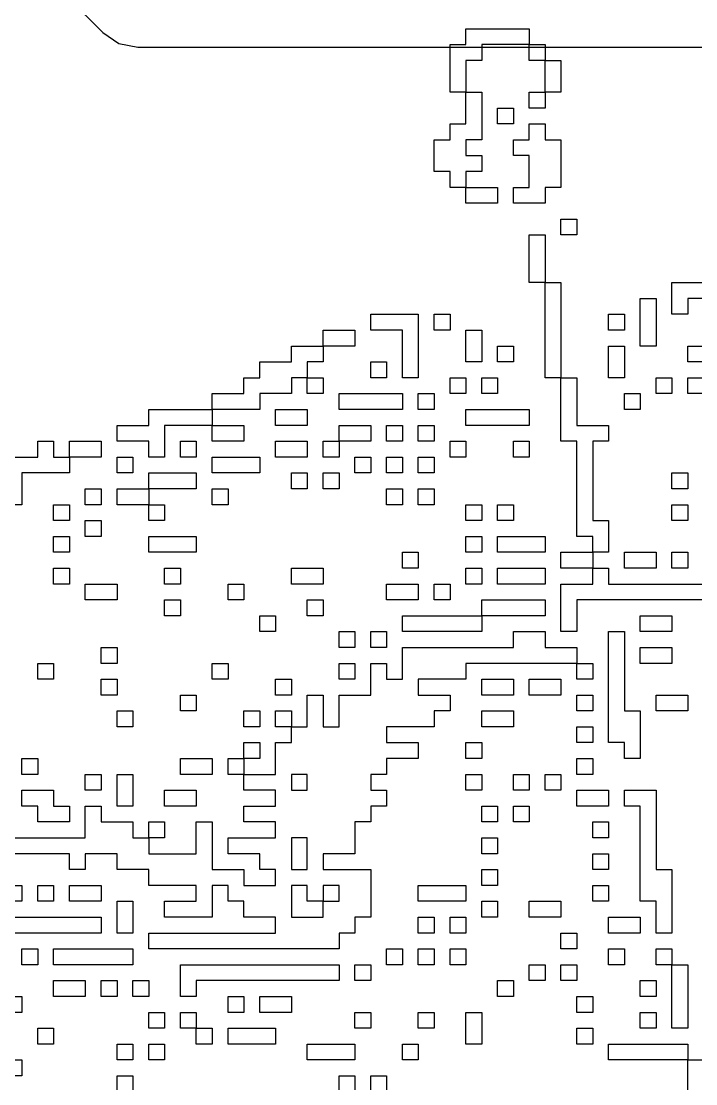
# Model space of a CAD drawing. Header units: inches. Extents: x 0.02 to 6.01, y 0.01 to 5.6.
# Drawn here: x 2.6159 to 2.8241, y 3.545 to 3.8727 of the extents above; entities that cross this region are included whole.
import ezdxf

# ---------------------------------------------------------------- set-up
doc = ezdxf.new("R2010")
doc.units = ezdxf.units.IN
doc.header["$MEASUREMENT"] = 0
doc.layers.add('Bottom Overlay', color=54, linetype='Continuous')
doc.layers.add('Top Layer', color=1, linetype='Continuous')

msp = doc.modelspace()

# ---------------------------------------------------------------- linework, layer by layer
at = {"layer": 'Bottom Overlay'}
for p, q in [((2.75312, 3.86549), (2.75312, 3.87039)), ((2.75312, 3.87039), (2.77269, 3.87039)), ((2.77269, 3.87039), (2.77269, 3.86549)), ((2.74823, 3.85081), (2.74823, 3.86549)), ((2.74823, 3.86549), (2.75312, 3.86549)), ((2.77269, 3.86549), (2.75801, 3.86549)), ((2.75801, 3.86549), (2.75801, 3.8606)), ((2.77269, 3.8606), (2.77269, 3.86549)), ((2.77269, 3.86549), (2.77759, 3.86549)), ((2.77759, 3.86549), (2.77759, 3.8606)), ((2.75312, 3.8606), (2.75312, 3.85571)), ((2.75801, 3.8606), (2.75312, 3.8606)), ((2.77759, 3.8606), (2.77269, 3.8606)), ((2.77759, 3.85571), (2.77759, 3.8606)), ((2.77759, 3.8606), (2.78248, 3.8606)), ((2.78248, 3.8606), (2.78248, 3.85081)), ((2.75312, 3.85571), (2.75312, 3.85081)), ((2.77759, 3.85081), (2.77759, 3.85571)), ((2.75312, 3.85081), (2.74823, 3.85081)), ((2.75312, 3.84103), (2.75312, 3.85081)), ((2.75312, 3.85081), (2.75801, 3.85081)), ((2.75801, 3.85081), (2.75801, 3.83613)), ((2.77269, 3.84592), (2.77269, 3.85081)), ((2.77269, 3.85081), (2.77759, 3.85081)), ((2.77759, 3.85081), (2.77759, 3.84592)), ((2.78248, 3.85081), (2.77759, 3.85081)), ((2.76291, 3.84592), (2.7678, 3.84592)), ((2.76291, 3.84103), (2.76291, 3.84592)), ((2.7678, 3.84592), (2.7678, 3.84103)), ((2.77759, 3.84592), (2.77269, 3.84592)), ((2.74823, 3.83613), (2.74823, 3.84103)), ((2.74823, 3.84103), (2.75312, 3.84103)), ((2.7678, 3.84103), (2.76291, 3.84103)), ((2.77269, 3.83613), (2.77269, 3.84103)), ((2.77269, 3.84103), (2.77759, 3.84103)), ((2.77759, 3.84103), (2.77759, 3.83613)), ((2.74333, 3.82635), (2.74333, 3.83613)), ((2.74333, 3.83613), (2.74823, 3.83613)), ((2.75801, 3.83613), (2.75312, 3.83613)), ((2.75312, 3.83613), (2.75312, 3.83124)), ((2.7678, 3.83124), (2.7678, 3.83613)), ((2.7678, 3.83613), (2.77269, 3.83613)), ((2.77759, 3.83613), (2.78248, 3.83613)), ((2.78248, 3.83613), (2.78248, 3.82145)), ((2.75312, 3.83124), (2.75801, 3.83124)), ((2.75801, 3.83124), (2.75801, 3.82635)), ((2.77269, 3.83124), (2.7678, 3.83124)), ((2.77269, 3.82145), (2.77269, 3.83124)), ((2.74823, 3.82635), (2.74333, 3.82635)), ((2.74823, 3.82145), (2.74823, 3.82635)), ((2.75801, 3.82635), (2.75312, 3.82635)), ((2.75312, 3.82635), (2.75312, 3.82145)), ((2.75312, 3.82145), (2.74823, 3.82145)), ((2.75312, 3.82145), (2.76291, 3.82145)), ((2.75312, 3.81656), (2.75312, 3.82145)), ((2.76291, 3.82145), (2.76291, 3.81656)), ((2.7678, 3.81656), (2.7678, 3.82145)), ((2.7678, 3.82145), (2.77269, 3.82145)), ((2.78248, 3.82145), (2.77759, 3.82145)), ((2.77759, 3.82145), (2.77759, 3.81656)), ((2.76291, 3.81656), (2.75312, 3.81656)), ((2.77759, 3.81656), (2.7678, 3.81656)), ((2.78248, 3.80677), (2.78248, 3.81167)), ((2.78248, 3.81167), (2.78737, 3.81167)), ((2.78737, 3.81167), (2.78737, 3.80677)), ((2.77269, 3.80188), (2.77269, 3.80677)), ((2.77269, 3.80677), (2.77759, 3.80677)), ((2.77759, 3.80677), (2.77759, 3.79209)), ((2.78737, 3.80677), (2.78248, 3.80677)), ((2.77269, 3.79699), (2.77269, 3.80188)), ((2.77269, 3.79209), (2.77269, 3.79699)), ((2.77759, 3.79209), (2.77269, 3.79209)), ((2.77759, 3.77252), (2.77759, 3.79209)), ((2.77759, 3.79209), (2.78248, 3.79209)), ((2.78248, 3.79209), (2.78248, 3.76273)), ((2.81673, 3.79209), (2.82163, 3.79209)), ((2.81673, 3.78231), (2.81673, 3.79209)), ((2.82163, 3.79209), (2.83141, 3.79209)), ((2.80695, 3.77252), (2.80695, 3.7872)), ((2.80695, 3.7872), (2.81184, 3.7872)), ((2.81184, 3.7872), (2.81184, 3.77252)), ((2.83141, 3.7872), (2.82163, 3.7872)), ((2.82163, 3.7872), (2.82163, 3.78231)), ((2.72376, 3.77741), (2.72376, 3.78231)), ((2.72376, 3.78231), (2.73844, 3.78231)), ((2.73844, 3.78231), (2.73844, 3.77741)), ((2.74333, 3.78231), (2.74823, 3.78231)), ((2.74333, 3.77741), (2.74333, 3.78231)), ((2.74823, 3.78231), (2.74823, 3.77741)), ((2.79716, 3.77741), (2.79716, 3.78231)), ((2.79716, 3.78231), (2.80205, 3.78231)), ((2.80205, 3.78231), (2.80205, 3.77741)), ((2.82163, 3.78231), (2.81673, 3.78231)), ((2.70908, 3.77252), (2.70908, 3.77741)), ((2.70908, 3.77741), (2.71887, 3.77741)), ((2.71887, 3.77741), (2.71887, 3.77252)), ((2.73355, 3.77741), (2.72376, 3.77741)), ((2.73355, 3.76273), (2.73355, 3.77741)), ((2.73844, 3.77741), (2.73844, 3.76273)), ((2.74823, 3.77741), (2.74333, 3.77741)), ((2.75312, 3.77252), (2.75312, 3.77741)), ((2.75312, 3.77741), (2.75801, 3.77741)), ((2.75801, 3.77741), (2.75801, 3.76763)), ((2.80205, 3.77741), (2.79716, 3.77741)), ((2.69929, 3.76763), (2.69929, 3.77252)), ((2.69929, 3.77252), (2.70908, 3.77252)), ((2.71887, 3.77252), (2.70908, 3.77252)), ((2.70908, 3.77252), (2.70908, 3.76763)), ((2.75312, 3.76763), (2.75312, 3.77252)), ((2.76291, 3.77252), (2.7678, 3.77252)), ((2.76291, 3.76763), (2.76291, 3.77252)), ((2.7678, 3.77252), (2.7678, 3.76763)), ((2.77759, 3.76763), (2.77759, 3.77252)), ((2.79716, 3.77252), (2.80205, 3.77252)), ((2.79716, 3.76273), (2.79716, 3.77252)), ((2.80205, 3.77252), (2.80205, 3.76273)), ((2.81184, 3.77252), (2.80695, 3.77252)), ((2.82163, 3.76763), (2.82163, 3.77252)), ((2.82163, 3.77252), (2.82652, 3.77252)), ((2.68951, 3.76273), (2.68951, 3.76763)), ((2.68951, 3.76763), (2.69929, 3.76763)), ((2.70908, 3.76763), (2.70419, 3.76763)), ((2.70419, 3.76763), (2.70419, 3.76273)), ((2.72376, 3.76273), (2.72376, 3.76763)), ((2.72376, 3.76763), (2.72865, 3.76763)), ((2.72865, 3.76763), (2.72865, 3.76273)), ((2.75801, 3.76763), (2.75312, 3.76763)), ((2.7678, 3.76763), (2.76291, 3.76763)), ((2.77759, 3.76273), (2.77759, 3.76763)), ((2.82652, 3.76763), (2.82163, 3.76763)), ((2.68461, 3.75784), (2.68461, 3.76273)), ((2.68461, 3.76273), (2.68951, 3.76273)), ((2.70419, 3.76273), (2.69929, 3.76273)), ((2.69929, 3.76273), (2.69929, 3.75784)), ((2.70419, 3.75784), (2.70419, 3.76273)), ((2.70419, 3.76273), (2.70908, 3.76273)), ((2.70908, 3.76273), (2.70908, 3.75784)), ((2.72865, 3.76273), (2.72376, 3.76273)), ((2.73844, 3.76273), (2.73355, 3.76273)), ((2.74823, 3.75784), (2.74823, 3.76273)), ((2.74823, 3.76273), (2.75312, 3.76273)), ((2.75312, 3.76273), (2.75312, 3.75784)), ((2.75801, 3.76273), (2.76291, 3.76273)), ((2.75801, 3.75784), (2.75801, 3.76273)), ((2.76291, 3.76273), (2.76291, 3.75784)), ((2.78248, 3.76273), (2.77759, 3.76273)), ((2.78248, 3.74316), (2.78248, 3.76273)), ((2.78248, 3.76273), (2.78737, 3.76273)), ((2.78737, 3.76273), (2.78737, 3.74805)), ((2.80205, 3.76273), (2.79716, 3.76273)), ((2.81184, 3.76273), (2.81673, 3.76273)), ((2.81184, 3.75784), (2.81184, 3.76273)), ((2.81673, 3.76273), (2.81673, 3.75784)), ((2.82163, 3.75784), (2.82163, 3.76273)), ((2.82163, 3.76273), (2.82652, 3.76273)), ((2.67483, 3.75295), (2.67483, 3.75784)), ((2.67483, 3.75784), (2.68461, 3.75784)), ((2.69929, 3.75784), (2.68951, 3.75784)), ((2.68951, 3.75784), (2.68951, 3.75295)), ((2.70908, 3.75784), (2.70419, 3.75784)), ((2.71397, 3.75295), (2.71397, 3.75784)), ((2.71397, 3.75784), (2.73355, 3.75784)), ((2.73355, 3.75784), (2.73355, 3.75295)), ((2.73844, 3.75295), (2.73844, 3.75784)), ((2.73844, 3.75784), (2.74333, 3.75784)), ((2.74333, 3.75784), (2.74333, 3.75295)), ((2.75312, 3.75784), (2.74823, 3.75784)), ((2.76291, 3.75784), (2.75801, 3.75784)), ((2.80205, 3.75295), (2.80205, 3.75784)), ((2.80205, 3.75784), (2.80695, 3.75784)), ((2.80695, 3.75784), (2.80695, 3.75295)), ((2.81673, 3.75784), (2.81184, 3.75784)), ((2.82652, 3.75784), (2.82163, 3.75784)), ((2.65525, 3.74805), (2.65525, 3.75295)), ((2.65525, 3.75295), (2.67483, 3.75295)), ((2.67483, 3.75295), (2.67483, 3.74805)), ((2.68951, 3.75295), (2.67483, 3.75295)), ((2.6944, 3.74805), (2.6944, 3.75295)), ((2.6944, 3.75295), (2.69929, 3.75295)), ((2.69929, 3.75295), (2.70419, 3.75295)), ((2.70419, 3.75295), (2.70419, 3.74805)), ((2.71887, 3.75295), (2.71397, 3.75295)), ((2.72376, 3.75295), (2.71887, 3.75295)), ((2.73355, 3.75295), (2.72376, 3.75295)), ((2.74333, 3.75295), (2.73844, 3.75295)), ((2.75312, 3.74805), (2.75312, 3.75295)), ((2.75312, 3.75295), (2.76291, 3.75295)), ((2.76291, 3.75295), (2.7678, 3.75295)), ((2.7678, 3.75295), (2.77269, 3.75295)), ((2.77269, 3.75295), (2.77269, 3.74805)), ((2.80695, 3.75295), (2.80205, 3.75295)), ((2.64547, 3.74316), (2.64547, 3.74805)), ((2.64547, 3.74805), (2.65525, 3.74805)), ((2.67483, 3.74805), (2.66015, 3.74805)), ((2.66015, 3.74805), (2.66015, 3.73827)), ((2.67483, 3.74316), (2.67483, 3.74805)), ((2.67483, 3.74805), (2.67972, 3.74805)), ((2.67972, 3.74805), (2.68461, 3.74805)), ((2.68461, 3.74805), (2.68461, 3.74316)), ((2.70419, 3.74805), (2.6944, 3.74805)), ((2.71397, 3.74316), (2.71397, 3.74805)), ((2.71397, 3.74805), (2.72376, 3.74805)), ((2.72376, 3.74805), (2.72376, 3.74316)), ((2.72865, 3.74316), (2.72865, 3.74805)), ((2.72865, 3.74805), (2.73355, 3.74805)), ((2.73355, 3.74805), (2.73355, 3.74316)), ((2.73844, 3.74316), (2.73844, 3.74805)), ((2.73844, 3.74805), (2.74333, 3.74805)), ((2.74333, 3.74805), (2.74333, 3.74316)), ((2.77269, 3.74805), (2.75312, 3.74805)), ((2.78737, 3.74805), (2.79716, 3.74805)), ((2.79716, 3.74805), (2.79716, 3.74316)), ((2.621, 3.73827), (2.621, 3.74316)), ((2.621, 3.74316), (2.62589, 3.74316)), ((2.62589, 3.74316), (2.62589, 3.73827)), ((2.63079, 3.73827), (2.63079, 3.74316)), ((2.63079, 3.74316), (2.63568, 3.74316)), ((2.63568, 3.74316), (2.64057, 3.74316)), ((2.64057, 3.74316), (2.64057, 3.73827)), ((2.65525, 3.74316), (2.64547, 3.74316)), ((2.65525, 3.73827), (2.65525, 3.74316)), ((2.66504, 3.73827), (2.66504, 3.74316)), ((2.66504, 3.74316), (2.66993, 3.74316)), ((2.66993, 3.74316), (2.66993, 3.73827)), ((2.68461, 3.74316), (2.67483, 3.74316)), ((2.6944, 3.73827), (2.6944, 3.74316)), ((2.6944, 3.74316), (2.69929, 3.74316)), ((2.69929, 3.74316), (2.70419, 3.74316)), ((2.70419, 3.74316), (2.70419, 3.73827)), ((2.70908, 3.74316), (2.71397, 3.74316)), ((2.70908, 3.73827), (2.70908, 3.74316)), ((2.72376, 3.74316), (2.71397, 3.74316)), ((2.71397, 3.74316), (2.71397, 3.73827)), ((2.73355, 3.74316), (2.72865, 3.74316)), ((2.74333, 3.74316), (2.73844, 3.74316)), ((2.74823, 3.73827), (2.74823, 3.74316)), ((2.74823, 3.74316), (2.75312, 3.74316)), ((2.75312, 3.74316), (2.75312, 3.73827)), ((2.7678, 3.73827), (2.7678, 3.74316)), ((2.7678, 3.74316), (2.77269, 3.74316)), ((2.77269, 3.74316), (2.77269, 3.73827)), ((2.78737, 3.74316), (2.78248, 3.74316)), ((2.78737, 3.7138), (2.78737, 3.74316)), ((2.79716, 3.74316), (2.79227, 3.74316)), ((2.79227, 3.74316), (2.79227, 3.71869)), ((2.61121, 3.73827), (2.621, 3.73827)), ((2.62589, 3.73827), (2.63079, 3.73827)), ((2.64057, 3.73827), (2.63079, 3.73827)), ((2.63079, 3.73827), (2.63079, 3.73337)), ((2.64547, 3.73827), (2.65036, 3.73827)), ((2.64547, 3.73337), (2.64547, 3.73827)), ((2.65036, 3.73827), (2.65036, 3.73337)), ((2.66015, 3.73827), (2.65525, 3.73827)), ((2.66993, 3.73827), (2.66504, 3.73827)), ((2.67483, 3.73337), (2.67483, 3.73827)), ((2.67483, 3.73827), (2.67972, 3.73827)), ((2.67972, 3.73827), (2.68461, 3.73827)), ((2.68461, 3.73827), (2.68951, 3.73827)), ((2.68951, 3.73827), (2.68951, 3.73337)), ((2.70419, 3.73827), (2.6944, 3.73827)), ((2.71397, 3.73827), (2.70908, 3.73827)), ((2.71887, 3.73827), (2.72376, 3.73827)), ((2.71887, 3.73337), (2.71887, 3.73827)), ((2.72376, 3.73827), (2.72376, 3.73337)), ((2.72865, 3.73337), (2.72865, 3.73827)), ((2.72865, 3.73827), (2.73355, 3.73827)), ((2.73355, 3.73827), (2.73355, 3.73337)), ((2.73844, 3.73337), (2.73844, 3.73827)), ((2.73844, 3.73827), (2.74333, 3.73827)), ((2.74333, 3.73827), (2.74333, 3.73337)), ((2.75312, 3.73827), (2.74823, 3.73827)), ((2.77269, 3.73827), (2.7678, 3.73827)), ((2.63079, 3.73337), (2.61611, 3.73337)), ((2.61611, 3.73337), (2.61611, 3.72359)), ((2.65036, 3.73337), (2.64547, 3.73337)), ((2.65525, 3.72848), (2.65525, 3.73337)), ((2.65525, 3.73337), (2.66993, 3.73337)), ((2.66993, 3.73337), (2.66993, 3.72848)), ((2.68951, 3.73337), (2.67483, 3.73337)), ((2.69929, 3.72848), (2.69929, 3.73337)), ((2.69929, 3.73337), (2.70419, 3.73337)), ((2.70419, 3.73337), (2.70419, 3.72848)), ((2.70908, 3.72848), (2.70908, 3.73337)), ((2.70908, 3.73337), (2.71397, 3.73337)), ((2.71397, 3.73337), (2.71397, 3.72848)), ((2.72376, 3.73337), (2.71887, 3.73337)), ((2.73355, 3.73337), (2.72865, 3.73337)), ((2.74333, 3.73337), (2.73844, 3.73337)), ((2.81673, 3.73337), (2.82163, 3.73337)), ((2.81673, 3.72848), (2.81673, 3.73337)), ((2.82163, 3.73337), (2.82163, 3.72848)), ((2.63568, 3.72359), (2.63568, 3.72848)), ((2.63568, 3.72848), (2.64057, 3.72848)), ((2.64057, 3.72848), (2.64057, 3.72359)), ((2.64547, 3.72359), (2.64547, 3.72848)), ((2.64547, 3.72848), (2.65525, 3.72848)), ((2.66015, 3.72848), (2.65525, 3.72848)), ((2.65525, 3.72848), (2.65525, 3.72359)), ((2.66993, 3.72848), (2.66015, 3.72848)), ((2.67483, 3.72848), (2.67972, 3.72848)), ((2.67483, 3.72359), (2.67483, 3.72848)), ((2.67972, 3.72848), (2.67972, 3.72359)), ((2.70419, 3.72848), (2.69929, 3.72848)), ((2.71397, 3.72848), (2.70908, 3.72848)), ((2.72865, 3.72848), (2.73355, 3.72848)), ((2.72865, 3.72359), (2.72865, 3.72848)), ((2.73355, 3.72848), (2.73355, 3.72359)), ((2.73844, 3.72359), (2.73844, 3.72848)), ((2.73844, 3.72848), (2.74333, 3.72848)), ((2.74333, 3.72848), (2.74333, 3.72359)), ((2.82163, 3.72848), (2.81673, 3.72848)), ((2.61611, 3.72359), (2.61121, 3.72359)), ((2.62589, 3.71869), (2.62589, 3.72359)), ((2.62589, 3.72359), (2.63079, 3.72359)), ((2.63079, 3.72359), (2.63079, 3.71869)), ((2.64057, 3.72359), (2.63568, 3.72359)), ((2.65036, 3.72359), (2.64547, 3.72359)), ((2.65525, 3.72359), (2.65036, 3.72359)), ((2.65525, 3.71869), (2.65525, 3.72359)), ((2.65525, 3.72359), (2.66015, 3.72359)), ((2.66015, 3.72359), (2.66015, 3.71869)), ((2.67972, 3.72359), (2.67483, 3.72359)), ((2.73355, 3.72359), (2.72865, 3.72359)), ((2.74333, 3.72359), (2.73844, 3.72359)), ((2.75312, 3.71869), (2.75312, 3.72359)), ((2.75312, 3.72359), (2.75801, 3.72359)), ((2.75801, 3.72359), (2.75801, 3.71869)), ((2.76291, 3.71869), (2.76291, 3.72359)), ((2.76291, 3.72359), (2.7678, 3.72359)), ((2.7678, 3.72359), (2.7678, 3.71869)), ((2.81673, 3.71869), (2.81673, 3.72359)), ((2.81673, 3.72359), (2.82163, 3.72359)), ((2.82163, 3.72359), (2.82163, 3.71869)), ((2.63079, 3.71869), (2.62589, 3.71869)), ((2.63568, 3.7138), (2.63568, 3.71869)), ((2.63568, 3.71869), (2.64057, 3.71869)), ((2.64057, 3.71869), (2.64057, 3.7138)), ((2.66015, 3.71869), (2.65525, 3.71869)), ((2.75801, 3.71869), (2.75312, 3.71869)), ((2.7678, 3.71869), (2.76291, 3.71869)), ((2.79227, 3.71869), (2.79716, 3.71869)), ((2.79716, 3.71869), (2.79716, 3.70891)), ((2.82163, 3.71869), (2.81673, 3.71869)), ((2.62589, 3.70891), (2.62589, 3.7138)), ((2.62589, 3.7138), (2.63079, 3.7138)), ((2.63079, 3.7138), (2.63079, 3.70891)), ((2.64057, 3.7138), (2.63568, 3.7138)), ((2.65525, 3.70891), (2.65525, 3.7138)), ((2.65525, 3.7138), (2.66993, 3.7138)), ((2.66993, 3.7138), (2.66993, 3.70891)), ((2.75312, 3.7138), (2.75801, 3.7138)), ((2.75312, 3.70891), (2.75312, 3.7138)), ((2.75801, 3.7138), (2.75801, 3.70891)), ((2.76291, 3.70891), (2.76291, 3.7138)), ((2.76291, 3.7138), (2.7678, 3.7138)), ((2.7678, 3.7138), (2.77269, 3.7138)), ((2.77269, 3.7138), (2.77759, 3.7138)), ((2.77759, 3.7138), (2.77759, 3.70891)), ((2.79227, 3.7138), (2.78737, 3.7138)), ((2.79227, 3.70891), (2.79227, 3.7138)), ((2.63079, 3.70891), (2.62589, 3.70891)), ((2.66504, 3.70891), (2.65525, 3.70891)), ((2.66993, 3.70891), (2.66504, 3.70891)), ((2.73355, 3.70401), (2.73355, 3.70891)), ((2.73355, 3.70891), (2.73844, 3.70891)), ((2.73844, 3.70891), (2.73844, 3.70401)), ((2.75801, 3.70891), (2.75312, 3.70891)), ((2.77759, 3.70891), (2.76291, 3.70891)), ((2.78248, 3.70401), (2.78248, 3.70891)), ((2.78248, 3.70891), (2.79227, 3.70891)), ((2.79227, 3.70891), (2.79227, 3.70401)), ((2.79716, 3.70891), (2.79227, 3.70891)), ((2.80205, 3.70891), (2.80695, 3.70891)), ((2.80205, 3.70401), (2.80205, 3.70891)), ((2.80695, 3.70891), (2.81184, 3.70891)), ((2.81184, 3.70891), (2.81184, 3.70401)), ((2.81673, 3.70891), (2.82163, 3.70891)), ((2.81673, 3.70401), (2.81673, 3.70891)), ((2.82163, 3.70891), (2.82163, 3.70401)), ((2.62589, 3.69912), (2.62589, 3.70401)), ((2.62589, 3.70401), (2.63079, 3.70401)), ((2.63079, 3.70401), (2.63079, 3.69912)), ((2.66015, 3.69912), (2.66015, 3.70401)), ((2.66015, 3.70401), (2.66504, 3.70401)), ((2.66504, 3.70401), (2.66504, 3.69912)), ((2.69929, 3.70401), (2.70419, 3.70401)), ((2.69929, 3.69912), (2.69929, 3.70401)), ((2.70419, 3.70401), (2.70908, 3.70401)), ((2.70908, 3.70401), (2.70908, 3.69912)), ((2.73844, 3.70401), (2.73355, 3.70401)), ((2.75312, 3.69912), (2.75312, 3.70401)), ((2.75312, 3.70401), (2.75801, 3.70401)), ((2.75801, 3.70401), (2.75801, 3.69912)), ((2.76291, 3.69912), (2.76291, 3.70401)), ((2.76291, 3.70401), (2.77759, 3.70401)), ((2.77759, 3.70401), (2.77759, 3.69912)), ((2.78737, 3.70401), (2.78248, 3.70401)), ((2.79227, 3.70401), (2.78737, 3.70401)), ((2.79227, 3.69912), (2.79227, 3.70401)), ((2.79227, 3.70401), (2.79716, 3.70401)), ((2.79716, 3.70401), (2.79716, 3.69912)), ((2.81184, 3.70401), (2.80205, 3.70401)), ((2.82163, 3.70401), (2.81673, 3.70401)), ((2.63079, 3.69912), (2.62589, 3.69912)), ((2.63568, 3.69423), (2.63568, 3.69912)), ((2.63568, 3.69912), (2.64547, 3.69912)), ((2.64547, 3.69912), (2.64547, 3.69423)), ((2.66504, 3.69912), (2.66015, 3.69912)), ((2.67972, 3.69423), (2.67972, 3.69912)), ((2.67972, 3.69912), (2.68461, 3.69912)), ((2.68461, 3.69912), (2.68461, 3.69423)), ((2.70908, 3.69912), (2.69929, 3.69912)), ((2.72865, 3.69423), (2.72865, 3.69912)), ((2.72865, 3.69912), (2.73844, 3.69912)), ((2.73844, 3.69912), (2.73844, 3.69423)), ((2.74333, 3.69423), (2.74333, 3.69912)), ((2.74333, 3.69912), (2.74823, 3.69912)), ((2.74823, 3.69912), (2.74823, 3.69423)), ((2.75801, 3.69912), (2.75312, 3.69912)), ((2.77269, 3.69912), (2.76291, 3.69912)), ((2.77759, 3.69912), (2.77269, 3.69912)), ((2.78248, 3.68444), (2.78248, 3.69912)), ((2.78248, 3.69912), (2.79227, 3.69912)), ((2.79716, 3.69912), (2.83631, 3.69912)), ((2.64057, 3.69423), (2.63568, 3.69423)), ((2.64547, 3.69423), (2.64057, 3.69423)), ((2.66015, 3.68933), (2.66015, 3.69423)), ((2.66015, 3.69423), (2.66504, 3.69423)), ((2.66504, 3.69423), (2.66504, 3.68933)), ((2.68461, 3.69423), (2.67972, 3.69423)), ((2.70419, 3.68933), (2.70419, 3.69423)), ((2.70419, 3.69423), (2.70908, 3.69423)), ((2.70908, 3.69423), (2.70908, 3.68933)), ((2.73844, 3.69423), (2.72865, 3.69423)), ((2.74823, 3.69423), (2.74333, 3.69423)), ((2.75801, 3.68933), (2.75801, 3.69423)), ((2.75801, 3.69423), (2.77759, 3.69423)), ((2.77759, 3.69423), (2.77759, 3.68933)), ((2.8412, 3.69423), (2.78737, 3.69423)), ((2.78737, 3.69423), (2.78737, 3.68444)), ((2.66504, 3.68933), (2.66015, 3.68933)), ((2.68951, 3.68933), (2.6944, 3.68933)), ((2.68951, 3.68444), (2.68951, 3.68933)), ((2.6944, 3.68933), (2.6944, 3.68444)), ((2.70908, 3.68933), (2.70419, 3.68933)), ((2.73355, 3.68933), (2.73844, 3.68933)), ((2.73355, 3.68444), (2.73355, 3.68933)), ((2.73844, 3.68933), (2.75801, 3.68933)), ((2.7678, 3.68933), (2.75801, 3.68933)), ((2.75801, 3.68933), (2.75801, 3.68444)), ((2.77269, 3.68933), (2.7678, 3.68933)), ((2.77759, 3.68933), (2.77269, 3.68933)), ((2.80695, 3.68444), (2.80695, 3.68933)), ((2.80695, 3.68933), (2.81673, 3.68933)), ((2.81673, 3.68933), (2.81673, 3.68444)), ((2.6944, 3.68444), (2.68951, 3.68444)), ((2.71397, 3.67955), (2.71397, 3.68444)), ((2.71397, 3.68444), (2.71887, 3.68444)), ((2.71887, 3.68444), (2.71887, 3.67955)), ((2.72376, 3.68444), (2.72865, 3.68444)), ((2.72376, 3.67955), (2.72376, 3.68444)), ((2.72865, 3.68444), (2.72865, 3.67955)), ((2.75801, 3.68444), (2.73355, 3.68444)), ((2.7678, 3.67955), (2.7678, 3.68444)), ((2.7678, 3.68444), (2.77759, 3.68444)), ((2.77759, 3.68444), (2.77759, 3.67955)), ((2.78737, 3.68444), (2.78248, 3.68444)), ((2.79716, 3.65997), (2.79716, 3.68444)), ((2.79716, 3.68444), (2.80205, 3.68444)), ((2.80205, 3.68444), (2.80205, 3.65997)), ((2.81184, 3.68444), (2.80695, 3.68444)), ((2.81673, 3.68444), (2.81184, 3.68444)), ((2.64057, 3.67465), (2.64057, 3.67955)), ((2.64057, 3.67955), (2.64547, 3.67955)), ((2.64547, 3.67955), (2.64547, 3.67465)), ((2.71887, 3.67955), (2.71397, 3.67955)), ((2.72865, 3.67955), (2.72376, 3.67955)), ((2.73355, 3.66976), (2.73355, 3.67955)), ((2.73355, 3.67955), (2.7678, 3.67955)), ((2.77759, 3.67955), (2.78737, 3.67955)), ((2.78737, 3.67955), (2.78737, 3.67465)), ((2.80695, 3.67465), (2.80695, 3.67955)), ((2.80695, 3.67955), (2.81184, 3.67955)), ((2.81184, 3.67955), (2.81673, 3.67955)), ((2.81673, 3.67955), (2.81673, 3.67465)), ((2.621, 3.66976), (2.621, 3.67465)), ((2.621, 3.67465), (2.62589, 3.67465)), ((2.62589, 3.67465), (2.62589, 3.66976)), ((2.64547, 3.67465), (2.64057, 3.67465)), ((2.67483, 3.66976), (2.67483, 3.67465)), ((2.67483, 3.67465), (2.67972, 3.67465)), ((2.67972, 3.67465), (2.67972, 3.66976)), ((2.71397, 3.67465), (2.71887, 3.67465)), ((2.71397, 3.66976), (2.71397, 3.67465)), ((2.71887, 3.67465), (2.71887, 3.66976)), ((2.72376, 3.66487), (2.72376, 3.67465)), ((2.72376, 3.67465), (2.72865, 3.67465)), ((2.72865, 3.67465), (2.72865, 3.66976)), ((2.78737, 3.67465), (2.75312, 3.67465)), ((2.75312, 3.67465), (2.75312, 3.66976)), ((2.78737, 3.66976), (2.78737, 3.67465)), ((2.78737, 3.67465), (2.79227, 3.67465)), ((2.79227, 3.67465), (2.79227, 3.66976)), ((2.81673, 3.67465), (2.80695, 3.67465)), ((2.62589, 3.66976), (2.621, 3.66976)), ((2.64057, 3.66487), (2.64057, 3.66976)), ((2.64057, 3.66976), (2.64547, 3.66976)), ((2.64547, 3.66976), (2.64547, 3.66487)), ((2.67972, 3.66976), (2.67483, 3.66976)), ((2.6944, 3.66487), (2.6944, 3.66976)), ((2.6944, 3.66976), (2.69929, 3.66976)), ((2.69929, 3.66976), (2.69929, 3.66487)), ((2.71887, 3.66976), (2.71397, 3.66976)), ((2.72865, 3.66976), (2.73355, 3.66976)), ((2.75312, 3.66976), (2.73844, 3.66976)), ((2.73844, 3.66976), (2.73844, 3.66487)), ((2.75801, 3.66487), (2.75801, 3.66976)), ((2.75801, 3.66976), (2.76291, 3.66976)), ((2.76291, 3.66976), (2.7678, 3.66976)), ((2.7678, 3.66976), (2.7678, 3.66487)), ((2.77269, 3.66487), (2.77269, 3.66976)), ((2.77269, 3.66976), (2.77759, 3.66976)), ((2.77759, 3.66976), (2.78248, 3.66976)), ((2.78248, 3.66976), (2.78248, 3.66487)), ((2.79227, 3.66976), (2.78737, 3.66976)), ((2.64547, 3.66487), (2.64057, 3.66487)), ((2.66504, 3.66487), (2.66993, 3.66487)), ((2.66504, 3.65997), (2.66504, 3.66487)), ((2.66993, 3.66487), (2.66993, 3.65997)), ((2.69929, 3.66487), (2.6944, 3.66487)), ((2.70419, 3.65508), (2.70419, 3.66487)), ((2.70419, 3.66487), (2.70908, 3.66487)), ((2.70908, 3.66487), (2.70908, 3.65508)), ((2.71397, 3.65508), (2.71397, 3.66487)), ((2.71397, 3.66487), (2.72376, 3.66487)), ((2.73844, 3.66487), (2.74823, 3.66487)), ((2.74823, 3.66487), (2.74823, 3.65997)), ((2.7678, 3.66487), (2.75801, 3.66487)), ((2.78248, 3.66487), (2.77269, 3.66487)), ((2.78737, 3.65997), (2.78737, 3.66487)), ((2.78737, 3.66487), (2.79227, 3.66487)), ((2.79227, 3.66487), (2.79227, 3.65997)), ((2.81184, 3.65997), (2.81184, 3.66487)), ((2.81184, 3.66487), (2.82163, 3.66487)), ((2.82163, 3.66487), (2.82163, 3.65997)), ((2.64547, 3.65997), (2.65036, 3.65997)), ((2.64547, 3.65508), (2.64547, 3.65997)), ((2.65036, 3.65997), (2.65036, 3.65508)), ((2.66993, 3.65997), (2.66504, 3.65997)), ((2.68461, 3.65997), (2.68951, 3.65997)), ((2.68461, 3.65508), (2.68461, 3.65997)), ((2.68951, 3.65997), (2.68951, 3.65508)), ((2.6944, 3.65508), (2.6944, 3.65997)), ((2.6944, 3.65997), (2.69929, 3.65997)), ((2.69929, 3.65997), (2.69929, 3.65508)), ((2.74823, 3.65997), (2.74333, 3.65997)), ((2.74333, 3.65997), (2.74333, 3.65508)), ((2.75801, 3.65508), (2.75801, 3.65997)), ((2.75801, 3.65997), (2.76291, 3.65997)), ((2.76291, 3.65997), (2.7678, 3.65997)), ((2.7678, 3.65997), (2.7678, 3.65508)), ((2.79227, 3.65997), (2.78737, 3.65997)), ((2.79716, 3.65508), (2.79716, 3.65997)), ((2.80205, 3.65997), (2.80695, 3.65997)), ((2.80695, 3.65997), (2.80695, 3.64529)), ((2.81673, 3.65997), (2.81184, 3.65997)), ((2.82163, 3.65997), (2.81673, 3.65997)), ((2.65036, 3.65508), (2.64547, 3.65508)), ((2.68951, 3.65508), (2.68461, 3.65508)), ((2.69929, 3.65508), (2.6944, 3.65508)), ((2.69929, 3.65019), (2.69929, 3.65508)), ((2.69929, 3.65508), (2.70419, 3.65508)), ((2.70908, 3.65508), (2.71397, 3.65508)), ((2.74333, 3.65508), (2.72865, 3.65508)), ((2.72865, 3.65508), (2.72865, 3.65019)), ((2.7678, 3.65508), (2.75801, 3.65508)), ((2.78737, 3.65019), (2.78737, 3.65508)), ((2.78737, 3.65508), (2.79227, 3.65508)), ((2.79227, 3.65508), (2.79227, 3.65019)), ((2.79716, 3.65019), (2.79716, 3.65508)), ((2.68461, 3.64529), (2.68461, 3.65019)), ((2.68461, 3.65019), (2.68951, 3.65019)), ((2.68951, 3.65019), (2.68951, 3.64529)), ((2.6944, 3.6404), (2.6944, 3.65019)), ((2.6944, 3.65019), (2.69929, 3.65019)), ((2.72865, 3.65019), (2.73844, 3.65019)), ((2.73844, 3.65019), (2.73844, 3.64529)), ((2.75312, 3.65019), (2.75801, 3.65019)), ((2.75312, 3.64529), (2.75312, 3.65019)), ((2.75801, 3.65019), (2.75801, 3.64529)), ((2.79227, 3.65019), (2.78737, 3.65019)), ((2.80205, 3.65019), (2.79716, 3.65019)), ((2.80205, 3.64529), (2.80205, 3.65019)), ((2.61611, 3.6404), (2.61611, 3.64529)), ((2.61611, 3.64529), (2.621, 3.64529)), ((2.621, 3.64529), (2.621, 3.6404)), ((2.66504, 3.6404), (2.66504, 3.64529)), ((2.66504, 3.64529), (2.67483, 3.64529)), ((2.67483, 3.64529), (2.67483, 3.6404)), ((2.67972, 3.6404), (2.67972, 3.64529)), ((2.67972, 3.64529), (2.68461, 3.64529)), ((2.68461, 3.64529), (2.68461, 3.6404)), ((2.68951, 3.64529), (2.68461, 3.64529)), ((2.73844, 3.64529), (2.72865, 3.64529)), ((2.72865, 3.64529), (2.72865, 3.6404)), ((2.75801, 3.64529), (2.75312, 3.64529)), ((2.78737, 3.64529), (2.79227, 3.64529)), ((2.78737, 3.6404), (2.78737, 3.64529)), ((2.79227, 3.64529), (2.79227, 3.6404)), ((2.80695, 3.64529), (2.80205, 3.64529)), ((2.621, 3.6404), (2.61611, 3.6404)), ((2.63568, 3.63551), (2.63568, 3.6404)), ((2.63568, 3.6404), (2.64057, 3.6404)), ((2.64057, 3.6404), (2.64057, 3.63551)), ((2.64547, 3.63061), (2.64547, 3.6404)), ((2.64547, 3.6404), (2.65036, 3.6404)), ((2.65036, 3.6404), (2.65036, 3.63061)), ((2.67483, 3.6404), (2.66504, 3.6404)), ((2.68461, 3.6404), (2.67972, 3.6404)), ((2.68461, 3.63551), (2.68461, 3.6404)), ((2.68461, 3.6404), (2.6944, 3.6404)), ((2.70419, 3.6404), (2.69929, 3.6404)), ((2.69929, 3.6404), (2.69929, 3.63551)), ((2.70419, 3.63551), (2.70419, 3.6404)), ((2.72865, 3.6404), (2.72376, 3.6404)), ((2.72376, 3.6404), (2.72376, 3.63551)), ((2.75312, 3.63551), (2.75312, 3.6404)), ((2.75312, 3.6404), (2.75801, 3.6404)), ((2.75801, 3.6404), (2.75801, 3.63551)), ((2.7678, 3.63551), (2.7678, 3.6404)), ((2.7678, 3.6404), (2.77269, 3.6404)), ((2.77269, 3.6404), (2.77269, 3.63551)), ((2.77759, 3.63551), (2.77759, 3.6404)), ((2.77759, 3.6404), (2.78248, 3.6404)), ((2.78248, 3.6404), (2.78248, 3.63551)), ((2.79227, 3.6404), (2.78737, 3.6404)), ((2.61611, 3.63061), (2.61611, 3.63551)), ((2.61611, 3.63551), (2.62589, 3.63551)), ((2.62589, 3.63551), (2.62589, 3.63061)), ((2.64057, 3.63551), (2.63568, 3.63551)), ((2.66015, 3.63061), (2.66015, 3.63551)), ((2.66015, 3.63551), (2.66504, 3.63551)), ((2.66504, 3.63551), (2.66993, 3.63551)), ((2.66993, 3.63551), (2.66993, 3.63061)), ((2.6944, 3.63551), (2.68461, 3.63551)), ((2.6944, 3.63061), (2.6944, 3.63551)), ((2.69929, 3.63551), (2.70419, 3.63551)), ((2.72376, 3.63551), (2.72865, 3.63551)), ((2.72865, 3.63551), (2.72865, 3.63061)), ((2.75801, 3.63551), (2.75312, 3.63551)), ((2.77269, 3.63551), (2.7678, 3.63551)), ((2.78248, 3.63551), (2.77759, 3.63551)), ((2.78737, 3.63061), (2.78737, 3.63551)), ((2.78737, 3.63551), (2.79716, 3.63551)), ((2.79716, 3.63551), (2.79716, 3.63061)), ((2.80205, 3.63061), (2.80205, 3.63551)), ((2.80205, 3.63551), (2.81184, 3.63551)), ((2.81184, 3.63551), (2.81184, 3.63061)), ((2.621, 3.63061), (2.61611, 3.63061)), ((2.621, 3.62572), (2.621, 3.63061)), ((2.62589, 3.63061), (2.63079, 3.63061)), ((2.63079, 3.63061), (2.63079, 3.62572)), ((2.63568, 3.62083), (2.63568, 3.63061)), ((2.63568, 3.63061), (2.64057, 3.63061)), ((2.64057, 3.63061), (2.64057, 3.62572)), ((2.65036, 3.63061), (2.64547, 3.63061)), ((2.66993, 3.63061), (2.66015, 3.63061)), ((2.68461, 3.62572), (2.68461, 3.63061)), ((2.68461, 3.63061), (2.6944, 3.63061)), ((2.72865, 3.63061), (2.72376, 3.63061)), ((2.72376, 3.63061), (2.72376, 3.62572)), ((2.75801, 3.62572), (2.75801, 3.63061)), ((2.75801, 3.63061), (2.76291, 3.63061)), ((2.76291, 3.63061), (2.76291, 3.62572)), ((2.7678, 3.62572), (2.7678, 3.63061)), ((2.7678, 3.63061), (2.77269, 3.63061)), ((2.77269, 3.63061), (2.77269, 3.62572)), ((2.79716, 3.63061), (2.78737, 3.63061)), ((2.80695, 3.63061), (2.80205, 3.63061)), ((2.80695, 3.60125), (2.80695, 3.63061)), ((2.81184, 3.63061), (2.81184, 3.61104)), ((2.63079, 3.62572), (2.621, 3.62572)), ((2.64057, 3.62572), (2.65036, 3.62572)), ((2.65036, 3.62572), (2.65036, 3.62083)), ((2.65525, 3.62572), (2.66015, 3.62572)), ((2.65525, 3.62083), (2.65525, 3.62572)), ((2.66015, 3.62572), (2.66015, 3.62083)), ((2.66993, 3.61593), (2.66993, 3.62572)), ((2.66993, 3.62572), (2.67483, 3.62572)), ((2.67483, 3.62572), (2.67483, 3.61104)), ((2.6944, 3.62572), (2.68461, 3.62572)), ((2.6944, 3.62083), (2.6944, 3.62572)), ((2.72376, 3.62572), (2.71887, 3.62572)), ((2.71887, 3.62572), (2.71887, 3.61593)), ((2.76291, 3.62572), (2.75801, 3.62572)), ((2.77269, 3.62572), (2.7678, 3.62572)), ((2.79227, 3.62083), (2.79227, 3.62572)), ((2.79227, 3.62572), (2.79716, 3.62572)), ((2.79716, 3.62572), (2.79716, 3.62083)), ((2.61121, 3.62083), (2.63568, 3.62083)), ((2.65036, 3.62083), (2.65525, 3.62083)), ((2.66015, 3.62083), (2.65525, 3.62083)), ((2.65525, 3.62083), (2.65525, 3.61593)), ((2.67972, 3.61593), (2.67972, 3.62083)), ((2.67972, 3.62083), (2.6944, 3.62083)), ((2.70419, 3.62083), (2.69929, 3.62083)), ((2.69929, 3.62083), (2.69929, 3.61104)), ((2.70419, 3.61593), (2.70419, 3.62083)), ((2.75801, 3.61593), (2.75801, 3.62083)), ((2.75801, 3.62083), (2.76291, 3.62083)), ((2.76291, 3.62083), (2.76291, 3.61593)), ((2.79716, 3.62083), (2.79227, 3.62083)), ((2.63079, 3.61593), (2.60632, 3.61593)), ((2.63079, 3.61104), (2.63079, 3.61593)), ((2.64547, 3.61593), (2.63568, 3.61593)), ((2.63568, 3.61593), (2.63568, 3.61104)), ((2.64547, 3.61104), (2.64547, 3.61593)), ((2.65525, 3.61593), (2.66993, 3.61593)), ((2.68951, 3.61593), (2.67972, 3.61593)), ((2.68951, 3.61104), (2.68951, 3.61593)), ((2.70419, 3.61104), (2.70419, 3.61593)), ((2.71887, 3.61593), (2.70908, 3.61593)), ((2.70908, 3.61593), (2.70908, 3.61104)), ((2.76291, 3.61593), (2.75801, 3.61593)), ((2.79227, 3.61593), (2.79716, 3.61593)), ((2.79227, 3.61104), (2.79227, 3.61593)), ((2.79716, 3.61593), (2.79716, 3.61104)), ((2.63568, 3.61104), (2.63079, 3.61104)), ((2.65525, 3.61104), (2.64547, 3.61104)), ((2.65525, 3.60615), (2.65525, 3.61104)), ((2.67483, 3.61104), (2.68461, 3.61104)), ((2.68461, 3.61104), (2.68461, 3.60615)), ((2.6944, 3.61104), (2.68951, 3.61104)), ((2.6944, 3.60615), (2.6944, 3.61104)), ((2.69929, 3.61104), (2.70419, 3.61104)), ((2.70908, 3.61104), (2.72376, 3.61104)), ((2.72376, 3.61104), (2.72376, 3.59636)), ((2.75801, 3.60615), (2.75801, 3.61104)), ((2.75801, 3.61104), (2.76291, 3.61104)), ((2.76291, 3.61104), (2.76291, 3.60615)), ((2.79716, 3.61104), (2.79227, 3.61104)), ((2.81184, 3.61104), (2.81673, 3.61104)), ((2.81673, 3.61104), (2.81673, 3.59147)), ((2.61121, 3.60615), (2.61611, 3.60615)), ((2.61611, 3.60615), (2.61611, 3.60125)), ((2.621, 3.60125), (2.621, 3.60615)), ((2.621, 3.60615), (2.62589, 3.60615)), ((2.62589, 3.60615), (2.62589, 3.60125)), ((2.63079, 3.60125), (2.63079, 3.60615)), ((2.63079, 3.60615), (2.64057, 3.60615)), ((2.64057, 3.60615), (2.64057, 3.60125)), ((2.66993, 3.60615), (2.65525, 3.60615)), ((2.66993, 3.60125), (2.66993, 3.60615)), ((2.67972, 3.60615), (2.67483, 3.60615)), ((2.67483, 3.60615), (2.67483, 3.59636)), ((2.67972, 3.60125), (2.67972, 3.60615)), ((2.68461, 3.60615), (2.6944, 3.60615)), ((2.70419, 3.60615), (2.69929, 3.60615)), ((2.69929, 3.60615), (2.69929, 3.59636)), ((2.70419, 3.60125), (2.70419, 3.60615)), ((2.71397, 3.60615), (2.70908, 3.60615)), ((2.70908, 3.60615), (2.70908, 3.60125)), ((2.71397, 3.60125), (2.71397, 3.60615)), ((2.73844, 3.60125), (2.73844, 3.60615)), ((2.73844, 3.60615), (2.75312, 3.60615)), ((2.75312, 3.60615), (2.75312, 3.60125)), ((2.76291, 3.60615), (2.75801, 3.60615)), ((2.79227, 3.60125), (2.79227, 3.60615)), ((2.79227, 3.60615), (2.79716, 3.60615)), ((2.79716, 3.60615), (2.79716, 3.60125)), ((2.61611, 3.60125), (2.61121, 3.60125)), ((2.62589, 3.60125), (2.621, 3.60125)), ((2.63568, 3.60125), (2.63079, 3.60125)), ((2.64057, 3.60125), (2.63568, 3.60125)), ((2.64547, 3.60125), (2.65036, 3.60125)), ((2.64547, 3.59147), (2.64547, 3.60125)), ((2.65036, 3.60125), (2.65036, 3.59147)), ((2.66015, 3.59636), (2.66015, 3.60125)), ((2.66015, 3.60125), (2.66993, 3.60125)), ((2.68461, 3.60125), (2.67972, 3.60125)), ((2.68461, 3.59636), (2.68461, 3.60125)), ((2.70908, 3.60125), (2.70419, 3.60125)), ((2.70908, 3.60125), (2.71397, 3.60125)), ((2.70908, 3.59636), (2.70908, 3.60125)), ((2.74823, 3.60125), (2.73844, 3.60125)), ((2.75312, 3.60125), (2.74823, 3.60125)), ((2.75801, 3.60125), (2.76291, 3.60125)), ((2.75801, 3.59636), (2.75801, 3.60125)), ((2.76291, 3.60125), (2.76291, 3.59636)), ((2.77269, 3.59636), (2.77269, 3.60125)), ((2.77269, 3.60125), (2.77759, 3.60125)), ((2.77759, 3.60125), (2.78248, 3.60125)), ((2.78248, 3.60125), (2.78248, 3.59636)), ((2.79716, 3.60125), (2.79227, 3.60125)), ((2.81184, 3.60125), (2.80695, 3.60125)), ((2.81184, 3.59147), (2.81184, 3.60125)), ((2.61121, 3.59636), (2.64057, 3.59636)), ((2.64057, 3.59636), (2.64057, 3.59147)), ((2.67483, 3.59636), (2.66015, 3.59636)), ((2.6944, 3.59636), (2.68461, 3.59636)), ((2.6944, 3.59147), (2.6944, 3.59636)), ((2.69929, 3.59636), (2.70908, 3.59636)), ((2.72376, 3.59636), (2.71887, 3.59636)), ((2.71887, 3.59636), (2.71887, 3.59147)), ((2.73844, 3.59147), (2.73844, 3.59636)), ((2.73844, 3.59636), (2.74333, 3.59636)), ((2.74333, 3.59636), (2.74333, 3.59147)), ((2.74823, 3.59147), (2.74823, 3.59636)), ((2.74823, 3.59636), (2.75312, 3.59636)), ((2.75312, 3.59636), (2.75312, 3.59147)), ((2.76291, 3.59636), (2.75801, 3.59636)), ((2.78248, 3.59636), (2.77269, 3.59636)), ((2.79716, 3.59147), (2.79716, 3.59636)), ((2.79716, 3.59636), (2.80695, 3.59636)), ((2.80695, 3.59636), (2.80695, 3.59147)), ((2.61611, 3.59147), (2.61121, 3.59147)), ((2.64057, 3.59147), (2.61611, 3.59147)), ((2.65036, 3.59147), (2.64547, 3.59147)), ((2.65525, 3.58657), (2.65525, 3.59147)), ((2.65525, 3.59147), (2.6944, 3.59147)), ((2.71887, 3.59147), (2.71397, 3.59147)), ((2.71397, 3.59147), (2.71397, 3.58657)), ((2.74333, 3.59147), (2.73844, 3.59147)), ((2.75312, 3.59147), (2.74823, 3.59147)), ((2.78248, 3.58657), (2.78248, 3.59147)), ((2.78248, 3.59147), (2.78737, 3.59147)), ((2.78737, 3.59147), (2.78737, 3.58657)), ((2.80205, 3.59147), (2.79716, 3.59147)), ((2.80695, 3.59147), (2.80205, 3.59147)), ((2.81673, 3.59147), (2.81184, 3.59147)), ((2.61611, 3.58168), (2.61611, 3.58657)), ((2.61611, 3.58657), (2.621, 3.58657)), ((2.621, 3.58657), (2.621, 3.58168)), ((2.62589, 3.58657), (2.63079, 3.58657)), ((2.62589, 3.58168), (2.62589, 3.58657)), ((2.63079, 3.58657), (2.65036, 3.58657)), ((2.65036, 3.58657), (2.65036, 3.58168)), ((2.71397, 3.58657), (2.65525, 3.58657)), ((2.72865, 3.58168), (2.72865, 3.58657)), ((2.72865, 3.58657), (2.73355, 3.58657)), ((2.73355, 3.58657), (2.73355, 3.58168)), ((2.73844, 3.58657), (2.74333, 3.58657)), ((2.73844, 3.58168), (2.73844, 3.58657)), ((2.74333, 3.58657), (2.74333, 3.58168)), ((2.74823, 3.58168), (2.74823, 3.58657)), ((2.74823, 3.58657), (2.75312, 3.58657)), ((2.75312, 3.58657), (2.75312, 3.58168)), ((2.78737, 3.58657), (2.78248, 3.58657)), ((2.79716, 3.58168), (2.79716, 3.58657)), ((2.79716, 3.58657), (2.80205, 3.58657)), ((2.80205, 3.58657), (2.80205, 3.58168)), ((2.81184, 3.58168), (2.81184, 3.58657)), ((2.81184, 3.58657), (2.81673, 3.58657)), ((2.81673, 3.58657), (2.81673, 3.58168)), ((2.621, 3.58168), (2.61611, 3.58168)), ((2.65036, 3.58168), (2.62589, 3.58168)), ((2.66504, 3.57189), (2.66504, 3.58168)), ((2.66504, 3.58168), (2.71397, 3.58168)), ((2.71397, 3.58168), (2.71397, 3.57679)), ((2.71887, 3.58168), (2.72376, 3.58168)), ((2.71887, 3.57679), (2.71887, 3.58168)), ((2.72376, 3.58168), (2.72376, 3.57679)), ((2.73355, 3.58168), (2.72865, 3.58168)), ((2.74333, 3.58168), (2.73844, 3.58168)), ((2.75312, 3.58168), (2.74823, 3.58168)), ((2.77269, 3.57679), (2.77269, 3.58168)), ((2.77269, 3.58168), (2.77759, 3.58168)), ((2.77759, 3.58168), (2.77759, 3.57679)), ((2.78248, 3.57679), (2.78248, 3.58168)), ((2.78248, 3.58168), (2.78737, 3.58168)), ((2.78737, 3.58168), (2.78737, 3.57679)), ((2.80205, 3.58168), (2.79716, 3.58168)), ((2.81673, 3.58168), (2.81184, 3.58168)), ((2.81673, 3.57679), (2.81673, 3.58168)), ((2.81673, 3.58168), (2.82163, 3.58168)), ((2.82163, 3.58168), (2.82163, 3.56211)), ((2.62589, 3.57189), (2.62589, 3.57679)), ((2.62589, 3.57679), (2.63568, 3.57679)), ((2.63568, 3.57679), (2.63568, 3.57189)), ((2.64057, 3.57679), (2.64547, 3.57679)), ((2.64057, 3.57189), (2.64057, 3.57679)), ((2.64547, 3.57679), (2.64547, 3.57189)), ((2.65036, 3.57189), (2.65036, 3.57679)), ((2.65036, 3.57679), (2.65525, 3.57679)), ((2.65525, 3.57679), (2.65525, 3.57189)), ((2.70908, 3.57679), (2.66993, 3.57679)), ((2.66993, 3.57679), (2.66993, 3.57189)), ((2.71397, 3.57679), (2.70908, 3.57679)), ((2.72376, 3.57679), (2.71887, 3.57679)), ((2.76291, 3.57189), (2.76291, 3.57679)), ((2.76291, 3.57679), (2.7678, 3.57679)), ((2.7678, 3.57679), (2.7678, 3.57189)), ((2.77759, 3.57679), (2.77269, 3.57679)), ((2.78737, 3.57679), (2.78248, 3.57679)), ((2.80695, 3.57189), (2.80695, 3.57679)), ((2.80695, 3.57679), (2.81184, 3.57679)), ((2.81184, 3.57679), (2.81184, 3.57189)), ((2.81673, 3.57189), (2.81673, 3.57679)), ((2.61121, 3.57189), (2.61611, 3.57189)), ((2.61611, 3.57189), (2.61611, 3.567)), ((2.63079, 3.57189), (2.62589, 3.57189)), ((2.63568, 3.57189), (2.63079, 3.57189)), ((2.64547, 3.57189), (2.64057, 3.57189)), ((2.65525, 3.57189), (2.65036, 3.57189)), ((2.66993, 3.57189), (2.66504, 3.57189)), ((2.67972, 3.57189), (2.68461, 3.57189)), ((2.67972, 3.567), (2.67972, 3.57189)), ((2.68461, 3.57189), (2.68461, 3.567)), ((2.68951, 3.57189), (2.6944, 3.57189)), ((2.68951, 3.567), (2.68951, 3.57189)), ((2.6944, 3.57189), (2.69929, 3.57189)), ((2.69929, 3.57189), (2.69929, 3.567)), ((2.7678, 3.57189), (2.76291, 3.57189)), ((2.78737, 3.567), (2.78737, 3.57189)), ((2.78737, 3.57189), (2.79227, 3.57189)), ((2.79227, 3.57189), (2.79227, 3.567)), ((2.81184, 3.57189), (2.80695, 3.57189)), ((2.81673, 3.56211), (2.81673, 3.57189)), ((2.61611, 3.567), (2.60632, 3.567)), ((2.65525, 3.56211), (2.65525, 3.567)), ((2.65525, 3.567), (2.66015, 3.567)), ((2.66015, 3.567), (2.66015, 3.56211)), ((2.66504, 3.56211), (2.66504, 3.567)), ((2.66504, 3.567), (2.66993, 3.567)), ((2.66993, 3.567), (2.66993, 3.56211)), ((2.68461, 3.567), (2.67972, 3.567)), ((2.69929, 3.567), (2.68951, 3.567)), ((2.71887, 3.56211), (2.71887, 3.567)), ((2.71887, 3.567), (2.72376, 3.567)), ((2.72376, 3.567), (2.72376, 3.56211)), ((2.73844, 3.567), (2.74333, 3.567)), ((2.73844, 3.56211), (2.73844, 3.567)), ((2.74333, 3.567), (2.74333, 3.56211)), ((2.75312, 3.55721), (2.75312, 3.567)), ((2.75312, 3.567), (2.75801, 3.567)), ((2.75801, 3.567), (2.75801, 3.56211)), ((2.79227, 3.567), (2.78737, 3.567)), ((2.80695, 3.56211), (2.80695, 3.567)), ((2.80695, 3.567), (2.81184, 3.567)), ((2.81184, 3.567), (2.81184, 3.56211)), ((2.621, 3.55721), (2.621, 3.56211)), ((2.621, 3.56211), (2.62589, 3.56211)), ((2.62589, 3.56211), (2.62589, 3.55721)), ((2.66015, 3.56211), (2.65525, 3.56211)), ((2.66993, 3.56211), (2.66504, 3.56211)), ((2.66993, 3.55721), (2.66993, 3.56211)), ((2.66993, 3.56211), (2.67483, 3.56211)), ((2.67483, 3.56211), (2.67483, 3.55721)), ((2.67972, 3.55721), (2.67972, 3.56211)), ((2.67972, 3.56211), (2.6944, 3.56211)), ((2.6944, 3.56211), (2.6944, 3.55721)), ((2.72376, 3.56211), (2.71887, 3.56211)), ((2.74333, 3.56211), (2.73844, 3.56211)), ((2.75801, 3.56211), (2.75801, 3.55721)), ((2.78737, 3.55721), (2.78737, 3.56211)), ((2.78737, 3.56211), (2.79227, 3.56211)), ((2.79227, 3.56211), (2.79227, 3.55721)), ((2.81184, 3.56211), (2.80695, 3.56211)), ((2.82163, 3.56211), (2.81673, 3.56211)), ((2.62589, 3.55721), (2.621, 3.55721)), ((2.64547, 3.55232), (2.64547, 3.55721)), ((2.64547, 3.55721), (2.65036, 3.55721)), ((2.65036, 3.55721), (2.65036, 3.55232)), ((2.65525, 3.55721), (2.66015, 3.55721)), ((2.65525, 3.55232), (2.65525, 3.55721)), ((2.66015, 3.55721), (2.66015, 3.55232)), ((2.67483, 3.55721), (2.66993, 3.55721)), ((2.68461, 3.55721), (2.67972, 3.55721)), ((2.68951, 3.55721), (2.68461, 3.55721)), ((2.6944, 3.55721), (2.68951, 3.55721)), ((2.70419, 3.55232), (2.70419, 3.55721)), ((2.70419, 3.55721), (2.70908, 3.55721)), ((2.70908, 3.55721), (2.71397, 3.55721)), ((2.71397, 3.55721), (2.71887, 3.55721)), ((2.71887, 3.55721), (2.71887, 3.55232)), ((2.73355, 3.55721), (2.73844, 3.55721)), ((2.73355, 3.55232), (2.73355, 3.55721)), ((2.73844, 3.55721), (2.73844, 3.55232)), ((2.75801, 3.55721), (2.75312, 3.55721)), ((2.79227, 3.55721), (2.78737, 3.55721)), ((2.79716, 3.55232), (2.79716, 3.55721)), ((2.79716, 3.55721), (2.81184, 3.55721)), ((2.81184, 3.55721), (2.81673, 3.55721)), ((2.81673, 3.55721), (2.82163, 3.55721)), ((2.82163, 3.55721), (2.82163, 3.55232)), ((2.61121, 3.55232), (2.61611, 3.55232)), ((2.61611, 3.55232), (2.61611, 3.54743)), ((2.65036, 3.55232), (2.64547, 3.55232)), ((2.66015, 3.55232), (2.65525, 3.55232)), ((2.71887, 3.55232), (2.70419, 3.55232)), ((2.73844, 3.55232), (2.73355, 3.55232)), ((2.82163, 3.55232), (2.79716, 3.55232)), ((2.82163, 3.53764), (2.82163, 3.55232)), ((2.82163, 3.55232), (2.82652, 3.55232)), ((2.61611, 3.54743), (2.61121, 3.54743)), ((2.64547, 3.54253), (2.64547, 3.54743)), ((2.64547, 3.54743), (2.65036, 3.54743)), ((2.65036, 3.54743), (2.65036, 3.54253)), ((2.71397, 3.54253), (2.71397, 3.54743)), ((2.71397, 3.54743), (2.71887, 3.54743)), ((2.71887, 3.54743), (2.71887, 3.54253)), ((2.72376, 3.54253), (2.72376, 3.54743)), ((2.72376, 3.54743), (2.72865, 3.54743)), ((2.72865, 3.54743), (2.72865, 3.54253))]:
    msp.add_line(p, q, dxfattribs=at)
at = {"layer": 'Top Layer'}
for p, q in [((2.57207, 3.93818), (2.64106, 3.86919)), ((2.64106, 3.86919), (2.64602, 3.86587)), ((2.64602, 3.86587), (2.65187, 3.86471)), ((2.65187, 3.86471), (4.50367, 3.86471))]:
    msp.add_line(p, q, dxfattribs=at)

doc.saveas('drawing.dxf')
